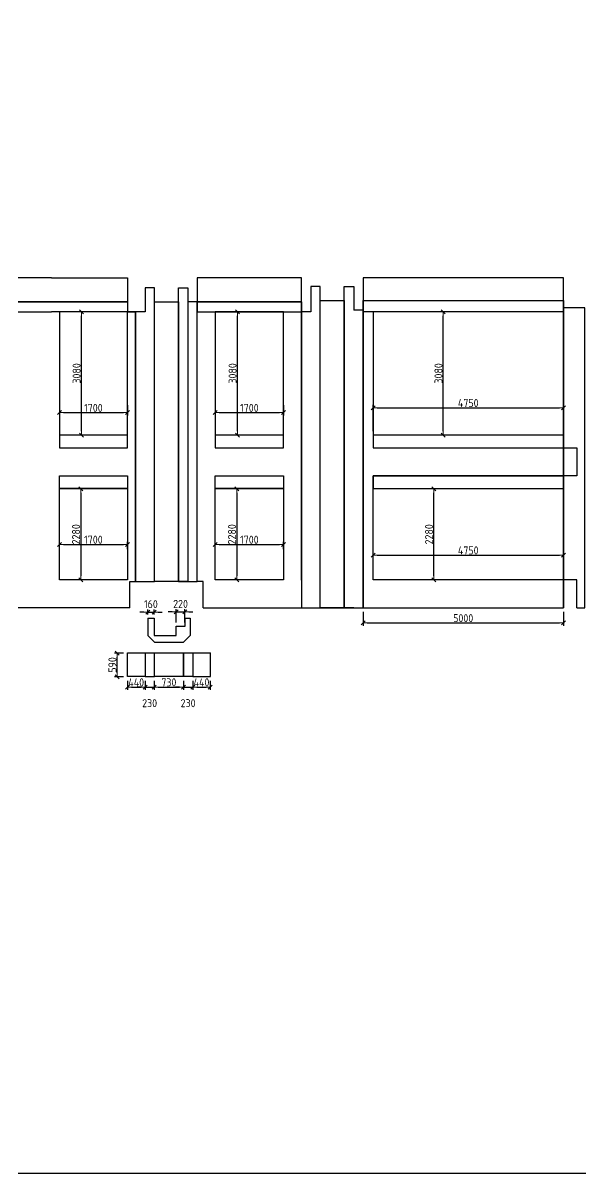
# Model space of a CAD drawing. Header units: millimetres. Extents: x 209 to 1046824, y -248937 to 510758.
# Drawn here: x 363017 to 376949, y 144021 to 172750 of the extents above; entities that cross this region are included whole.
import ezdxf

# ---------------------------------------------------------------- set-up
doc = ezdxf.new("R2010")
doc.units = ezdxf.units.MM
doc.layers.add('Основные линии', color=7, linetype='Continuous', lineweight=30)
doc.layers.add('Размеры', color=7, linetype='Continuous', lineweight=15)
doc.styles.add('СПДС', font='isocpeur.ttf', dxfattribs={"width": 0.9})
doc.dimstyles.new('Размера А3', dxfattribs={"dimtxt": 200, "dimasz": 100, "dimexe": 70, "dimexo": 100, "dimgap": 20, "dimtad": 1, "dimdec": 0, "dimrnd": 10, "dimzin": 0, "dimdsep": 46, "dimtxsty": 'СПДС', "dimblk": 'ARROWHEAD_6', "dimcen": 1, "dimclrd": 256, "dimclre": 256, "dimclrt": 256, "dimazin": 0, "dimtfac": 1, "dimtdec": 0, "dimtmove": 2, "dimatfit": 3, "dimfxl": 1, "dimtolj": 1, "dimtzin": 0, "dimarcsym": 0})

# ---------------------------------------------------------------- blocks, each defined once
blk = doc.blocks.new('ARROWHEAD_6')
at = {"color": 0, "linetype": 'Continuous'}
for p, q in [((0, 0), (-1, 0)), ((-0.5, -0.5), (0.5, 0.5))]:
    blk.add_line(p, q, dxfattribs=at)
blk = doc.blocks.new('*D1410')
at = {"layer": 'Defpoints', "color": 0, "lineweight": 30, "transparency": 16777216}
for p in [(363925, 159507), (365625, 159722), (365625, 159507)]:
    blk.add_point(p, dxfattribs=at)
at = {"layer": 'Размеры', "lineweight": -2, "transparency": 16777216}
for p, q in [((363925, 159607), (363925, 159792)), ((365625, 159607), (365625, 159792)), ((364025, 159722), (365525, 159722))]:
    blk.add_line(p, q, dxfattribs=at)
at = {"layer": 'Размеры', "lineweight": -2, "transparency": 16777216, "xscale": 100, "yscale": 100, "zscale": 100, "rotation": 180}
blk.add_blockref('ARROWHEAD_6', (363925, 159722), dxfattribs=at)
at = {"layer": 'Размеры', "lineweight": -2, "transparency": 16777216, "xscale": 100, "yscale": 100, "zscale": 100}
blk.add_blockref('ARROWHEAD_6', (365625, 159722), dxfattribs=at)
at = {"layer": 'Размеры', "transparency": 16777216, "insert": (364775, 159842), "char_height": 200, "attachment_point": 5, "style": 'СПДС'}
blk.add_mtext('\\A1;1700', dxfattribs=at)
blk = doc.blocks.new('*D1411')
at = {"layer": 'Defpoints', "color": 0, "lineweight": 30, "transparency": 16777216}
for p in [(364775, 161117), (364462, 158837), (364775, 158837)]:
    blk.add_point(p, dxfattribs=at)
at = {"layer": 'Размеры', "lineweight": -2, "transparency": 16777216}
for p, q in [((364675, 161117), (364392, 161117)), ((364462, 161017), (364462, 158937)), ((364675, 158837), (364392, 158837))]:
    blk.add_line(p, q, dxfattribs=at)
at = {"layer": 'Размеры', "lineweight": -2, "transparency": 16777216, "xscale": 100, "yscale": 100, "zscale": 100}
for p, rotation in [((364462, 161117), 90), ((364462, 158837), 270)]:
    blk.add_blockref('ARROWHEAD_6', p, dxfattribs=dict(at, rotation=rotation))
at = {"layer": 'Размеры', "transparency": 16777216, "insert": (364342, 159977), "char_height": 200, "attachment_point": 5, "rotation": 90, "style": 'СПДС'}
blk.add_mtext('\\A1;2280', dxfattribs=at)
blk = doc.blocks.new('*D1412')
at = {"layer": 'Defpoints', "color": 0, "lineweight": 30, "transparency": 16777216}
for p in [(363925, 163306), (365625, 163306), (365625, 163016)]:
    blk.add_point(p, dxfattribs=at)
at = {"layer": 'Размеры', "lineweight": -2, "transparency": 16777216}
for p, q in [((363925, 163206), (363925, 162946)), ((365625, 163206), (365625, 162946)), ((364025, 163016), (365525, 163016))]:
    blk.add_line(p, q, dxfattribs=at)
at = {"layer": 'Размеры', "lineweight": -2, "transparency": 16777216, "xscale": 100, "yscale": 100, "zscale": 100, "rotation": 180}
blk.add_blockref('ARROWHEAD_6', (363925, 163016), dxfattribs=at)
at = {"layer": 'Размеры', "lineweight": -2, "transparency": 16777216, "xscale": 100, "yscale": 100, "zscale": 100}
blk.add_blockref('ARROWHEAD_6', (365625, 163016), dxfattribs=at)
at = {"layer": 'Размеры', "transparency": 16777216, "insert": (364775, 163136), "char_height": 200, "attachment_point": 5, "style": 'СПДС'}
blk.add_mtext('\\A1;1700', dxfattribs=at)
blk = doc.blocks.new('*D1413')
at = {"layer": 'Defpoints', "color": 0, "lineweight": 30, "transparency": 16777216}
for p in [(364475, 165537), (364775, 165537), (364775, 162457)]:
    blk.add_point(p, dxfattribs=at)
at = {"layer": 'Размеры', "lineweight": -2, "transparency": 16777216}
for p, q in [((364675, 165537), (364405, 165537)), ((364475, 162557), (364475, 165437)), ((364675, 162457), (364405, 162457))]:
    blk.add_line(p, q, dxfattribs=at)
at = {"layer": 'Размеры', "lineweight": -2, "transparency": 16777216, "xscale": 100, "yscale": 100, "zscale": 100}
for p, rotation in [((364475, 165537), 90), ((364475, 162457), 270)]:
    blk.add_blockref('ARROWHEAD_6', p, dxfattribs=dict(at, rotation=rotation))
at = {"layer": 'Размеры', "transparency": 16777216, "insert": (364355, 163997), "char_height": 200, "attachment_point": 5, "rotation": 90, "style": 'СПДС'}
blk.add_mtext('\\A1;3080', dxfattribs=at)
blk = doc.blocks.new('*D1422')
at = {"layer": 'Defpoints', "color": 0, "lineweight": 30, "transparency": 16777216}
for p in [(367819, 159507), (369519, 159722), (369519, 159507)]:
    blk.add_point(p, dxfattribs=at)
at = {"layer": 'Размеры', "lineweight": -2, "transparency": 16777216}
for p, q in [((367819, 159607), (367819, 159792)), ((369519, 159607), (369519, 159792)), ((367919, 159722), (369419, 159722))]:
    blk.add_line(p, q, dxfattribs=at)
at = {"layer": 'Размеры', "lineweight": -2, "transparency": 16777216, "xscale": 100, "yscale": 100, "zscale": 100, "rotation": 180}
blk.add_blockref('ARROWHEAD_6', (367819, 159722), dxfattribs=at)
at = {"layer": 'Размеры', "lineweight": -2, "transparency": 16777216, "xscale": 100, "yscale": 100, "zscale": 100}
blk.add_blockref('ARROWHEAD_6', (369519, 159722), dxfattribs=at)
at = {"layer": 'Размеры', "transparency": 16777216, "insert": (368669, 159842), "char_height": 200, "attachment_point": 5, "style": 'СПДС'}
blk.add_mtext('\\A1;1700', dxfattribs=at)
blk = doc.blocks.new('*D1423')
at = {"layer": 'Defpoints', "color": 0, "lineweight": 30, "transparency": 16777216}
for p in [(368669, 161117), (368356, 158837), (368669, 158837)]:
    blk.add_point(p, dxfattribs=at)
at = {"layer": 'Размеры', "lineweight": -2, "transparency": 16777216}
for p, q in [((368569, 161117), (368286, 161117)), ((368356, 161017), (368356, 158937)), ((368569, 158837), (368286, 158837))]:
    blk.add_line(p, q, dxfattribs=at)
at = {"layer": 'Размеры', "lineweight": -2, "transparency": 16777216, "xscale": 100, "yscale": 100, "zscale": 100}
for p, rotation in [((368356, 161117), 90), ((368356, 158837), 270)]:
    blk.add_blockref('ARROWHEAD_6', p, dxfattribs=dict(at, rotation=rotation))
at = {"layer": 'Размеры', "transparency": 16777216, "insert": (368236, 159977), "char_height": 200, "attachment_point": 5, "rotation": 90, "style": 'СПДС'}
blk.add_mtext('\\A1;2280', dxfattribs=at)
blk = doc.blocks.new('*D1424')
at = {"layer": 'Defpoints', "color": 0, "lineweight": 30, "transparency": 16777216}
for p in [(367819, 163306), (369519, 163306), (369519, 163016)]:
    blk.add_point(p, dxfattribs=at)
at = {"layer": 'Размеры', "lineweight": -2, "transparency": 16777216}
for p, q in [((367819, 163206), (367819, 162946)), ((369519, 163206), (369519, 162946)), ((367919, 163016), (369419, 163016))]:
    blk.add_line(p, q, dxfattribs=at)
at = {"layer": 'Размеры', "lineweight": -2, "transparency": 16777216, "xscale": 100, "yscale": 100, "zscale": 100, "rotation": 180}
blk.add_blockref('ARROWHEAD_6', (367819, 163016), dxfattribs=at)
at = {"layer": 'Размеры', "lineweight": -2, "transparency": 16777216, "xscale": 100, "yscale": 100, "zscale": 100}
blk.add_blockref('ARROWHEAD_6', (369519, 163016), dxfattribs=at)
at = {"layer": 'Размеры', "transparency": 16777216, "insert": (368669, 163136), "char_height": 200, "attachment_point": 5, "style": 'СПДС'}
blk.add_mtext('\\A1;1700', dxfattribs=at)
blk = doc.blocks.new('*D1425')
at = {"layer": 'Defpoints', "color": 0, "lineweight": 30, "transparency": 16777216}
for p in [(368370, 165537), (368669, 165537), (368669, 162457)]:
    blk.add_point(p, dxfattribs=at)
at = {"layer": 'Размеры', "lineweight": -2, "transparency": 16777216}
for p, q in [((368569, 165537), (368300, 165537)), ((368370, 162557), (368370, 165437)), ((368569, 162457), (368300, 162457))]:
    blk.add_line(p, q, dxfattribs=at)
at = {"layer": 'Размеры', "lineweight": -2, "transparency": 16777216, "xscale": 100, "yscale": 100, "zscale": 100}
for p, rotation in [((368370, 165537), 90), ((368370, 162457), 270)]:
    blk.add_blockref('ARROWHEAD_6', p, dxfattribs=dict(at, rotation=rotation))
at = {"layer": 'Размеры', "transparency": 16777216, "insert": (368250, 163997), "char_height": 200, "attachment_point": 5, "rotation": 90, "style": 'СПДС'}
blk.add_mtext('\\A1;3080', dxfattribs=at)
blk = doc.blocks.new('*D1439')
at = {"layer": 'Defpoints', "color": 0, "lineweight": 30, "transparency": 16777216}
for p in [(376509, 163138), (371759, 162457), (376509, 162457)]:
    blk.add_point(p, dxfattribs=at)
at = {"layer": 'Размеры', "lineweight": -2, "transparency": 16777216}
for p, q in [((371759, 162557), (371759, 163208)), ((376509, 162557), (376509, 163208)), ((371859, 163138), (376409, 163138))]:
    blk.add_line(p, q, dxfattribs=at)
at = {"layer": 'Размеры', "lineweight": -2, "transparency": 16777216, "xscale": 100, "yscale": 100, "zscale": 100, "rotation": 180}
blk.add_blockref('ARROWHEAD_6', (371759, 163138), dxfattribs=at)
at = {"layer": 'Размеры', "lineweight": -2, "transparency": 16777216, "xscale": 100, "yscale": 100, "zscale": 100}
blk.add_blockref('ARROWHEAD_6', (376509, 163138), dxfattribs=at)
at = {"layer": 'Размеры', "transparency": 16777216, "insert": (374134, 163258), "char_height": 200, "attachment_point": 5, "style": 'СПДС'}
blk.add_mtext('\\A1;4750', dxfattribs=at)
blk = doc.blocks.new('*D1440')
at = {"layer": 'Defpoints', "color": 0, "lineweight": 30, "transparency": 16777216}
for p in [(373511, 165537), (373789, 165537), (373789, 162457)]:
    blk.add_point(p, dxfattribs=at)
at = {"layer": 'Размеры', "lineweight": -2, "transparency": 16777216}
for p, q in [((373689, 165537), (373441, 165537)), ((373511, 162557), (373511, 165437)), ((373689, 162457), (373441, 162457))]:
    blk.add_line(p, q, dxfattribs=at)
at = {"layer": 'Размеры', "lineweight": -2, "transparency": 16777216, "xscale": 100, "yscale": 100, "zscale": 100}
for p, rotation in [((373511, 165537), 90), ((373511, 162457), 270)]:
    blk.add_blockref('ARROWHEAD_6', p, dxfattribs=dict(at, rotation=rotation))
at = {"layer": 'Размеры', "transparency": 16777216, "insert": (373391, 163997), "char_height": 200, "attachment_point": 5, "rotation": 90, "style": 'СПДС'}
blk.add_mtext('\\A1;3080', dxfattribs=at)
blk = doc.blocks.new('*D1437')
at = {"layer": 'Defpoints', "color": 0, "lineweight": 30, "transparency": 16777216}
for p in [(376509, 159455), (371759, 158837), (376509, 158837)]:
    blk.add_point(p, dxfattribs=at)
at = {"layer": 'Размеры', "lineweight": -2, "transparency": 16777216}
for p, q in [((371759, 158937), (371759, 159525)), ((371859, 159455), (376409, 159455)), ((376509, 158937), (376509, 159525))]:
    blk.add_line(p, q, dxfattribs=at)
at = {"layer": 'Размеры', "lineweight": -2, "transparency": 16777216, "xscale": 100, "yscale": 100, "zscale": 100, "rotation": 180}
blk.add_blockref('ARROWHEAD_6', (371759, 159455), dxfattribs=at)
at = {"layer": 'Размеры', "lineweight": -2, "transparency": 16777216, "xscale": 100, "yscale": 100, "zscale": 100}
blk.add_blockref('ARROWHEAD_6', (376509, 159455), dxfattribs=at)
at = {"layer": 'Размеры', "transparency": 16777216, "insert": (374134, 159575), "char_height": 200, "attachment_point": 5, "style": 'СПДС'}
blk.add_mtext('\\A1;4750', dxfattribs=at)
blk = doc.blocks.new('*D1438')
at = {"layer": 'Defpoints', "color": 0, "lineweight": 30, "transparency": 16777216}
for p in [(373277, 161117), (373497, 161117), (373497, 158837)]:
    blk.add_point(p, dxfattribs=at)
at = {"layer": 'Размеры', "lineweight": -2, "transparency": 16777216}
for p, q in [((373397, 161117), (373207, 161117)), ((373277, 158937), (373277, 161017)), ((373397, 158837), (373207, 158837))]:
    blk.add_line(p, q, dxfattribs=at)
at = {"layer": 'Размеры', "lineweight": -2, "transparency": 16777216, "xscale": 100, "yscale": 100, "zscale": 100}
for p, rotation in [((373277, 161117), 90), ((373277, 158837), 270)]:
    blk.add_blockref('ARROWHEAD_6', p, dxfattribs=dict(at, rotation=rotation))
at = {"layer": 'Размеры', "transparency": 16777216, "insert": (373157, 159977), "char_height": 200, "attachment_point": 5, "rotation": 90, "style": 'СПДС'}
blk.add_mtext('\\A1;2280', dxfattribs=at)
blk = doc.blocks.new('*D1426')
at = {"layer": 'Defpoints', "color": 0, "lineweight": 30, "transparency": 16777216}
for p in [(371509, 158137), (376509, 158137), (376509, 157762)]:
    blk.add_point(p, dxfattribs=at)
at = {"layer": 'Размеры', "lineweight": -2, "transparency": 16777216}
for p, q in [((371509, 158037), (371509, 157692)), ((376509, 158037), (376509, 157692)), ((371609, 157762), (376409, 157762))]:
    blk.add_line(p, q, dxfattribs=at)
at = {"layer": 'Размеры', "lineweight": -2, "transparency": 16777216, "xscale": 100, "yscale": 100, "zscale": 100, "rotation": 180}
blk.add_blockref('ARROWHEAD_6', (371509, 157762), dxfattribs=at)
at = {"layer": 'Размеры', "lineweight": -2, "transparency": 16777216, "xscale": 100, "yscale": 100, "zscale": 100}
blk.add_blockref('ARROWHEAD_6', (376509, 157762), dxfattribs=at)
at = {"layer": 'Размеры', "transparency": 16777216, "insert": (374009, 157882), "char_height": 200, "attachment_point": 5, "style": 'СПДС'}
blk.add_mtext('\\A1;5000', dxfattribs=at)
blk = doc.blocks.new('*D1734')
at = {"layer": 'Defpoints', "color": 0, "lineweight": 30, "transparency": 16777216}
for p in [(365370, 157009), (365624, 157009), (365624, 156419)]:
    blk.add_point(p, dxfattribs=at)
at = {"layer": 'Размеры', "lineweight": -2, "transparency": 16777216}
for p, q in [((365524, 157009), (365300, 157009)), ((365370, 156519), (365370, 156909)), ((365524, 156419), (365300, 156419))]:
    blk.add_line(p, q, dxfattribs=at)
at = {"layer": 'Размеры', "lineweight": -2, "transparency": 16777216, "xscale": 100, "yscale": 100, "zscale": 100}
for p, rotation in [((365370, 157009), 90), ((365370, 156419), 270)]:
    blk.add_blockref('ARROWHEAD_6', p, dxfattribs=dict(at, rotation=rotation))
at = {"layer": 'Размеры', "transparency": 16777216, "insert": (365250, 156714), "char_height": 200, "attachment_point": 5, "rotation": 90, "style": 'СПДС'}
blk.add_mtext('\\A1;590', dxfattribs=at)
blk = doc.blocks.new('*D1735')
at = {"layer": 'Defpoints', "color": 0, "lineweight": 30, "transparency": 16777216}
for p in [(365624, 156419), (366064, 156419), (366064, 156158)]:
    blk.add_point(p, dxfattribs=at)
at = {"layer": 'Размеры', "lineweight": -2, "transparency": 16777216}
for p, q in [((365624, 156319), (365624, 156088)), ((366064, 156319), (366064, 156088)), ((365724, 156158), (365964, 156158))]:
    blk.add_line(p, q, dxfattribs=at)
at = {"layer": 'Размеры', "lineweight": -2, "transparency": 16777216, "xscale": 100, "yscale": 100, "zscale": 100, "rotation": 180}
blk.add_blockref('ARROWHEAD_6', (365624, 156158), dxfattribs=at)
at = {"layer": 'Размеры', "lineweight": -2, "transparency": 16777216, "xscale": 100, "yscale": 100, "zscale": 100}
blk.add_blockref('ARROWHEAD_6', (366064, 156158), dxfattribs=at)
at = {"layer": 'Размеры', "transparency": 16777216, "insert": (365844, 156278), "char_height": 200, "attachment_point": 5, "style": 'СПДС'}
blk.add_mtext('\\A1;440', dxfattribs=at)
blk = doc.blocks.new('*D1736')
at = {"layer": 'Defpoints', "color": 0, "lineweight": 30, "transparency": 16777216}
for p in [(366064, 156419), (366294, 156419), (366294, 156158)]:
    blk.add_point(p, dxfattribs=at)
at = {"layer": 'Размеры', "lineweight": -2, "transparency": 16777216}
for p, q in [((366064, 156319), (366064, 156088)), ((366294, 156319), (366294, 156088)), ((365964, 156158), (365864, 156158)), ((366064, 156158), (366294, 156158)), ((366394, 156158), (366494, 156158))]:
    blk.add_line(p, q, dxfattribs=at)
at = {"layer": 'Размеры', "lineweight": -2, "transparency": 16777216, "xscale": 100, "yscale": 100, "zscale": 100}
blk.add_blockref('ARROWHEAD_6', (366064, 156158), dxfattribs=at)
at = {"layer": 'Размеры', "lineweight": -2, "transparency": 16777216, "xscale": 100, "yscale": 100, "zscale": 100, "rotation": 180}
blk.add_blockref('ARROWHEAD_6', (366294, 156158), dxfattribs=at)
at = {"layer": 'Размеры', "transparency": 16777216, "insert": (366179, 155758), "char_height": 200, "attachment_point": 5, "style": 'СПДС'}
blk.add_mtext('\\A1;230', dxfattribs=at)
blk = doc.blocks.new('*D1737')
at = {"layer": 'Defpoints', "color": 0, "lineweight": 30, "transparency": 16777216}
for p in [(366294, 156419), (367024, 156419), (367024, 156158)]:
    blk.add_point(p, dxfattribs=at)
at = {"layer": 'Размеры', "lineweight": -2, "transparency": 16777216}
for p, q in [((366294, 156319), (366294, 156088)), ((367024, 156319), (367024, 156088)), ((366394, 156158), (366924, 156158))]:
    blk.add_line(p, q, dxfattribs=at)
at = {"layer": 'Размеры', "lineweight": -2, "transparency": 16777216, "xscale": 100, "yscale": 100, "zscale": 100, "rotation": 180}
blk.add_blockref('ARROWHEAD_6', (366294, 156158), dxfattribs=at)
at = {"layer": 'Размеры', "lineweight": -2, "transparency": 16777216, "xscale": 100, "yscale": 100, "zscale": 100}
blk.add_blockref('ARROWHEAD_6', (367024, 156158), dxfattribs=at)
at = {"layer": 'Размеры', "transparency": 16777216, "insert": (366659, 156278), "char_height": 200, "attachment_point": 5, "style": 'СПДС'}
blk.add_mtext('\\A1;730', dxfattribs=at)
blk = doc.blocks.new('*D1738')
at = {"layer": 'Defpoints', "color": 0, "lineweight": 30, "transparency": 16777216}
for p in [(367024, 156419), (367254, 156419), (367254, 156158)]:
    blk.add_point(p, dxfattribs=at)
at = {"layer": 'Размеры', "lineweight": -2, "transparency": 16777216}
for p, q in [((367024, 156319), (367024, 156088)), ((367254, 156319), (367254, 156088)), ((366924, 156158), (366824, 156158)), ((367024, 156158), (367254, 156158)), ((367354, 156158), (367454, 156158))]:
    blk.add_line(p, q, dxfattribs=at)
at = {"layer": 'Размеры', "lineweight": -2, "transparency": 16777216, "xscale": 100, "yscale": 100, "zscale": 100}
blk.add_blockref('ARROWHEAD_6', (367024, 156158), dxfattribs=at)
at = {"layer": 'Размеры', "lineweight": -2, "transparency": 16777216, "xscale": 100, "yscale": 100, "zscale": 100, "rotation": 180}
blk.add_blockref('ARROWHEAD_6', (367254, 156158), dxfattribs=at)
at = {"layer": 'Размеры', "transparency": 16777216, "insert": (367139, 155758), "char_height": 200, "attachment_point": 5, "style": 'СПДС'}
blk.add_mtext('\\A1;230', dxfattribs=at)
blk = doc.blocks.new('*D1739')
at = {"layer": 'Defpoints', "color": 0, "lineweight": 30, "transparency": 16777216}
for p in [(367254, 156419), (367694, 156419), (367694, 156158)]:
    blk.add_point(p, dxfattribs=at)
at = {"layer": 'Размеры', "lineweight": -2, "transparency": 16777216}
for p, q in [((367254, 156319), (367254, 156088)), ((367694, 156319), (367694, 156088)), ((367354, 156158), (367594, 156158))]:
    blk.add_line(p, q, dxfattribs=at)
at = {"layer": 'Размеры', "lineweight": -2, "transparency": 16777216, "xscale": 100, "yscale": 100, "zscale": 100, "rotation": 180}
blk.add_blockref('ARROWHEAD_6', (367254, 156158), dxfattribs=at)
at = {"layer": 'Размеры', "lineweight": -2, "transparency": 16777216, "xscale": 100, "yscale": 100, "zscale": 100}
blk.add_blockref('ARROWHEAD_6', (367694, 156158), dxfattribs=at)
at = {"layer": 'Размеры', "transparency": 16777216, "insert": (367474, 156278), "char_height": 200, "attachment_point": 5, "style": 'СПДС'}
blk.add_mtext('\\A1;440', dxfattribs=at)
blk = doc.blocks.new('*D1740')
at = {"layer": 'Defpoints', "color": 0, "lineweight": 30, "transparency": 16777216}
for p in [(366291, 158032), (366131, 157877), (366291, 157877)]:
    blk.add_point(p, dxfattribs=at)
at = {"layer": 'Размеры', "lineweight": -2, "transparency": 16777216}
for p, q in [((366031, 158032), (365931, 158032)), ((366131, 157977), (366131, 158102)), ((366131, 158032), (366291, 158032)), ((366291, 157977), (366291, 158102)), ((366391, 158032), (366491, 158032))]:
    blk.add_line(p, q, dxfattribs=at)
at = {"layer": 'Размеры', "lineweight": -2, "transparency": 16777216, "xscale": 100, "yscale": 100, "zscale": 100}
blk.add_blockref('ARROWHEAD_6', (366131, 158032), dxfattribs=at)
at = {"layer": 'Размеры', "lineweight": -2, "transparency": 16777216, "xscale": 100, "yscale": 100, "zscale": 100, "rotation": 180}
blk.add_blockref('ARROWHEAD_6', (366291, 158032), dxfattribs=at)
at = {"layer": 'Размеры', "transparency": 16777216, "insert": (366211, 158232), "char_height": 200, "attachment_point": 5, "style": 'СПДС'}
blk.add_mtext('\\A1;160', dxfattribs=at)
blk = doc.blocks.new('*D1741')
at = {"layer": 'Defpoints', "color": 0, "lineweight": 30, "transparency": 16777216}
for p in [(367061, 158037), (366841, 157677), (367061, 157677)]:
    blk.add_point(p, dxfattribs=at)
at = {"layer": 'Размеры', "lineweight": -2, "transparency": 16777216}
for p, q in [((366741, 158037), (366641, 158037)), ((366841, 157777), (366841, 158107)), ((366841, 158037), (367061, 158037)), ((367061, 157777), (367061, 158107)), ((367161, 158037), (367261, 158037))]:
    blk.add_line(p, q, dxfattribs=at)
at = {"layer": 'Размеры', "lineweight": -2, "transparency": 16777216, "xscale": 100, "yscale": 100, "zscale": 100}
blk.add_blockref('ARROWHEAD_6', (366841, 158037), dxfattribs=at)
at = {"layer": 'Размеры', "lineweight": -2, "transparency": 16777216, "xscale": 100, "yscale": 100, "zscale": 100, "rotation": 180}
blk.add_blockref('ARROWHEAD_6', (367061, 158037), dxfattribs=at)
at = {"layer": 'Размеры', "transparency": 16777216, "insert": (366951, 158237), "char_height": 200, "attachment_point": 5, "style": 'СПДС'}
blk.add_mtext('\\A1;220', dxfattribs=at)

msp = doc.modelspace()

# ---------------------------------------------------------------- linework, layer by layer
msp.add_lwpolyline([(26995.2, 144021), (517179.4, 144021), (517179.4, 504101.2), (26995.2, 504101.2)], close=True)
at = {"layer": 'Основные линии'}
for p, q in [((366135, 157885.6), (366135, 157445.6)), ((366135, 157885.6), (366295, 157885.6)), ((366295, 157885.6), (366295, 157445.6)), ((367187.6, 157885.6), (367187.6, 157445.6)), ((366135, 157445.6), (366297.6, 157282.9)), ((367187.6, 157445.6), (367025, 157282.9)), ((366297.6, 157282.9), (367027.6, 157282.9))]:
    msp.add_line(p, q, dxfattribs=at)
for points in [[(363724.7, 166387.1), (360979.3, 166387.1), (360979.3, 165787.1), (363724.7, 165787.1)], [(363724.7, 166387.1), (365624.7, 166387.1), (365624.7, 165787.1), (363724.7, 165787.1)], [(365829.3, 165537.1), (365829.3, 158797.3), (366299.3, 158797.3), (366299.3, 166137.1), (366064.3, 166137.1)], [(366064.3, 166137.1), (366064.3, 165537.1), (365829.3, 165537.1)], [(369969.3, 165787.1), (369969.3, 158137.1), (370439.3, 158137.1), (370439.3, 166168.1), (370204.3, 166168.1)], [(370204.3, 166168.1), (370204.3, 165537.1), (369969.3, 165537.1)], [(371274.3, 158137.1), (371039.3, 158137.1), (371039.3, 166168.1), (371274.3, 166168.1), (371274.3, 165572.2)], [(363724.7, 165787.1), (360979.3, 165787.1), (360979.3, 165537.1), (363724.7, 165537.1)], [(363724.7, 165787.1), (365624.7, 165787.1), (365624.7, 165537.1), (363724.7, 165537.1)], [(363924.7, 165787.1), (365624.7, 165787.1), (365624.7, 165537.1), (363924.7, 165537.1)], [(366899.3, 165787.1), (366899.3, 158797.3), (367369.3, 158797.3), (367369.3, 165787.1), (367134.3, 165787.1)], [(369519.3, 165787.1), (367819.3, 165787.1)], [(371039.3, 165818.1), (371039.3, 158137.1), (371509.3, 158137.1), (371509.3, 165572.2), (371274.3, 165572.2)], [(365829.3, 158797.3), (365829.3, 165537.1), (365829.3, 165537.1)], [(367819.3, 165537.1), (369519.3, 165537.1)], [(369969.3, 158828.3), (369969.3, 165568.1), (369969.3, 165568.1)], [(376509.3, 165537.1), (371759.3, 165537.1), (371759.3, 162137.1), (376509.3, 162137.1)], [(376849.3, 158137.1), (377049.3, 158137.1), (377049.3, 165637.1), (376509.3, 165637.1), (376509.3, 158137.1)], [(376509.3, 162457.1), (371759.3, 162457.1), (371759.3, 162137.1), (376509.3, 162137.1)], [(363924.7, 162137.1), (365624.7, 162137.1)], [(367819.3, 162137.1), (369519.3, 162137.1)], [(371759.3, 162137.1), (376509.3, 162137.1)], [(376509.3, 158837.1), (371759.3, 158837.1), (371759.3, 161437.1), (376509.3, 161437.1)], [(376509.3, 161437.1), (371759.3, 161437.1)], [(376509.3, 161437.1), (371759.3, 161437.1), (371759.3, 161117.1), (376509.3, 161117.1)], [(365686.5, 158137.1), (365686.5, 158797.3), (365829.3, 158797.3)], [(367512, 158137.1), (367512, 158797.3), (367369.3, 158797.3)], [(376849.3, 158137.1), (376849.3, 158837.1), (376509.3, 158837.1), (376509.3, 158137.1)], [(365686.5, 158137.1), (360979.3, 158137.1)], [(367512, 158137.1), (369826.5, 158137.1)], [(369826.5, 158137.1), (371509.3, 158137.1)], [(366295, 157445.6), (366845, 157445.6), (366845, 157685.6), (367065, 157685.6), (367065, 157885.6), (367187.6, 157885.6)], [(366067.6, 157017.7), (366067.6, 156427.7), (365627.6, 156427.7), (365627.6, 157017.7)], [(365627.6, 157017.7), (367697.6, 157017.7)], [(366067.6, 157017.7), (366067.6, 156427.7), (366297.6, 156427.7), (366297.6, 157017.7)], [(367027.6, 157017.7), (367027.6, 156427.7), (366297.6, 156427.7), (366297.6, 157017.7)], [(367257.6, 157017.7), (367257.6, 156427.7), (367027.6, 156427.7), (367027.6, 157017.7)], [(367257.6, 157017.7), (367257.6, 156427.7), (367697.6, 156427.7), (367697.6, 157017.7)]]:
    msp.add_lwpolyline(points, dxfattribs=at)
for points in [[(367369.3, 165787.1), (369969.3, 165787.1), (369969.3, 166387.1), (367369.3, 166387.1)], [(371509.3, 158137.1), (376509.3, 158137.1), (376509.3, 166387.1), (371509.3, 166387.1)], [(366899.3, 166137.1), (367134.3, 166137.1), (367134.3, 158797.3), (366899.3, 158797.3)], [(366299.3, 165787.1), (366899.3, 165787.1), (366899.3, 158797.3), (366299.3, 158797.3)], [(369969.3, 165787.1), (367369.3, 165787.1), (367369.3, 165537.1), (369969.3, 165537.1)], [(370439.3, 165818.1), (371039.3, 165818.1), (371039.3, 158137.1), (370439.3, 158137.1)], [(376509.3, 165537.1), (371509.3, 165537.1), (371509.3, 165818.1), (376509.3, 165818.1)], [(363924.7, 162137.1), (365624.7, 162137.1), (365624.7, 165537.1), (363924.7, 165537.1)], [(365624.7, 165537.1), (365829.3, 165537.1), (365829.3, 165537.1), (365624.7, 165537.1)], [(367819.3, 162137.1), (369519.3, 162137.1), (369519.3, 165537.1), (367819.3, 165537.1)], [(365624.7, 162457.1), (363924.7, 162457.1), (363924.7, 162137.1), (365624.7, 162137.1)], [(369519.3, 162457.1), (367819.3, 162457.1), (367819.3, 162137.1), (369519.3, 162137.1)], [(376509.3, 162137.1), (376849.3, 162137.1), (376849.3, 161437.1), (376509.3, 161437.1)], [(363924.7, 161437.1), (365624.7, 161437.1), (365624.7, 161117.1), (363924.7, 161117.1)], [(367819.3, 161437.1), (369519.3, 161437.1), (369519.3, 161117.1), (367819.3, 161117.1)], [(363924.7, 161117.1), (365624.7, 161117.1), (365624.7, 158837.1), (363924.7, 158837.1)], [(367819.3, 161117.1), (369519.3, 161117.1), (369519.3, 158837.1), (367819.3, 158837.1)]]:
    msp.add_lwpolyline(points, close=True, dxfattribs=at)

# ---------------------------------------------------------------- dimensions: what is measured, and where the dimension line sits
at = {"layer": 'Размеры'}
for base, p1, p2, picture, middle in [((364475, 165537.1), (364774.7, 162457.1), (364774.7, 165537.1), '*D1413', (364355, 163997.1)), ((368369.5, 165537.1), (368669.3, 162457.1), (368669.3, 165537.1), '*D1425', (368249.5, 163997.1)), ((373511.3, 165537.1), (373789.2, 162457.1), (373789.2, 165537.1), '*D1440', (373391.3, 163997.1)), ((364461.7, 158837.1), (364774.7, 161117.1), (364774.7, 158837.1), '*D1411', (364341.7, 159977.1)), ((368356.3, 158837.1), (368669.3, 161117.1), (368669.3, 158837.1), '*D1423', (368236.3, 159977.1)), ((373277.3, 161117.1), (373496.7, 158837.1), (373496.7, 161117.1), '*D1438', (373157.3, 159977.1)), ((365369.5, 157009.3), (365623.8, 156419.3), (365623.8, 157009.3), '*D1734', (365249.5, 156714.3))]:
    dim = msp.add_linear_dim(base=base, p1=p1, p2=p2, angle=90, dimstyle='Размера А3', dxfattribs=at)
    dim.commit()
    dim.dimension.update_dxf_attribs({"geometry": picture, "text_midpoint": middle})
for base, p1, p2, picture, middle in [((365624.7, 163016.5), (363924.7, 163305.7), (365624.7, 163305.7), '*D1412', (364774.7, 163136.5)), ((369519.3, 163016.5), (367819.3, 163305.7), (369519.3, 163305.7), '*D1424', (368669.3, 163136.5)), ((376509.3, 163138.2), (371759.3, 162457.1), (376509.3, 162457.1), '*D1439', (374134.3, 163258.2)), ((365624.7, 159722.2), (363924.7, 159507.1), (365624.7, 159507.1), '*D1410', (364774.7, 159842.2)), ((369519.3, 159722.2), (367819.3, 159507.1), (369519.3, 159507.1), '*D1422', (368669.3, 159842.2)), ((376509.3, 159455.4), (371759.3, 158837.1), (376509.3, 158837.1), '*D1437', (374134.3, 159575.4)), ((366291.1, 158032.2), (366131.1, 157877.1), (366291.1, 157877.1), '*D1740', (366211.1, 158232.2)), ((367061.1, 158037), (366841.1, 157677.1), (367061.1, 157677.1), '*D1741', (366951.1, 158237)), ((376509.3, 157762.3), (371509.3, 158137.1), (376509.3, 158137.1), '*D1426', (374009.3, 157882.3)), ((366063.8, 156158.1), (365623.8, 156419.3), (366063.8, 156419.3), '*D1735', (365843.8, 156278.1)), ((366293.8, 156158.1), (366063.8, 156419.3), (366293.8, 156419.3), '*D1736', (366178.8, 155758.1)), ((367023.8, 156158.1), (366293.8, 156419.3), (367023.8, 156419.3), '*D1737', (366658.8, 156278.1)), ((367253.8, 156158.1), (367023.8, 156419.3), (367253.8, 156419.3), '*D1738', (367138.8, 155758.1)), ((367693.8, 156158.1), (367253.8, 156419.3), (367693.8, 156419.3), '*D1739', (367473.8, 156278.1))]:
    dim = msp.add_linear_dim(base=base, p1=p1, p2=p2, dimstyle='Размера А3', dxfattribs=at)
    dim.commit()
    dim.dimension.update_dxf_attribs({"geometry": picture, "text_midpoint": middle})

doc.saveas('drawing.dxf')
